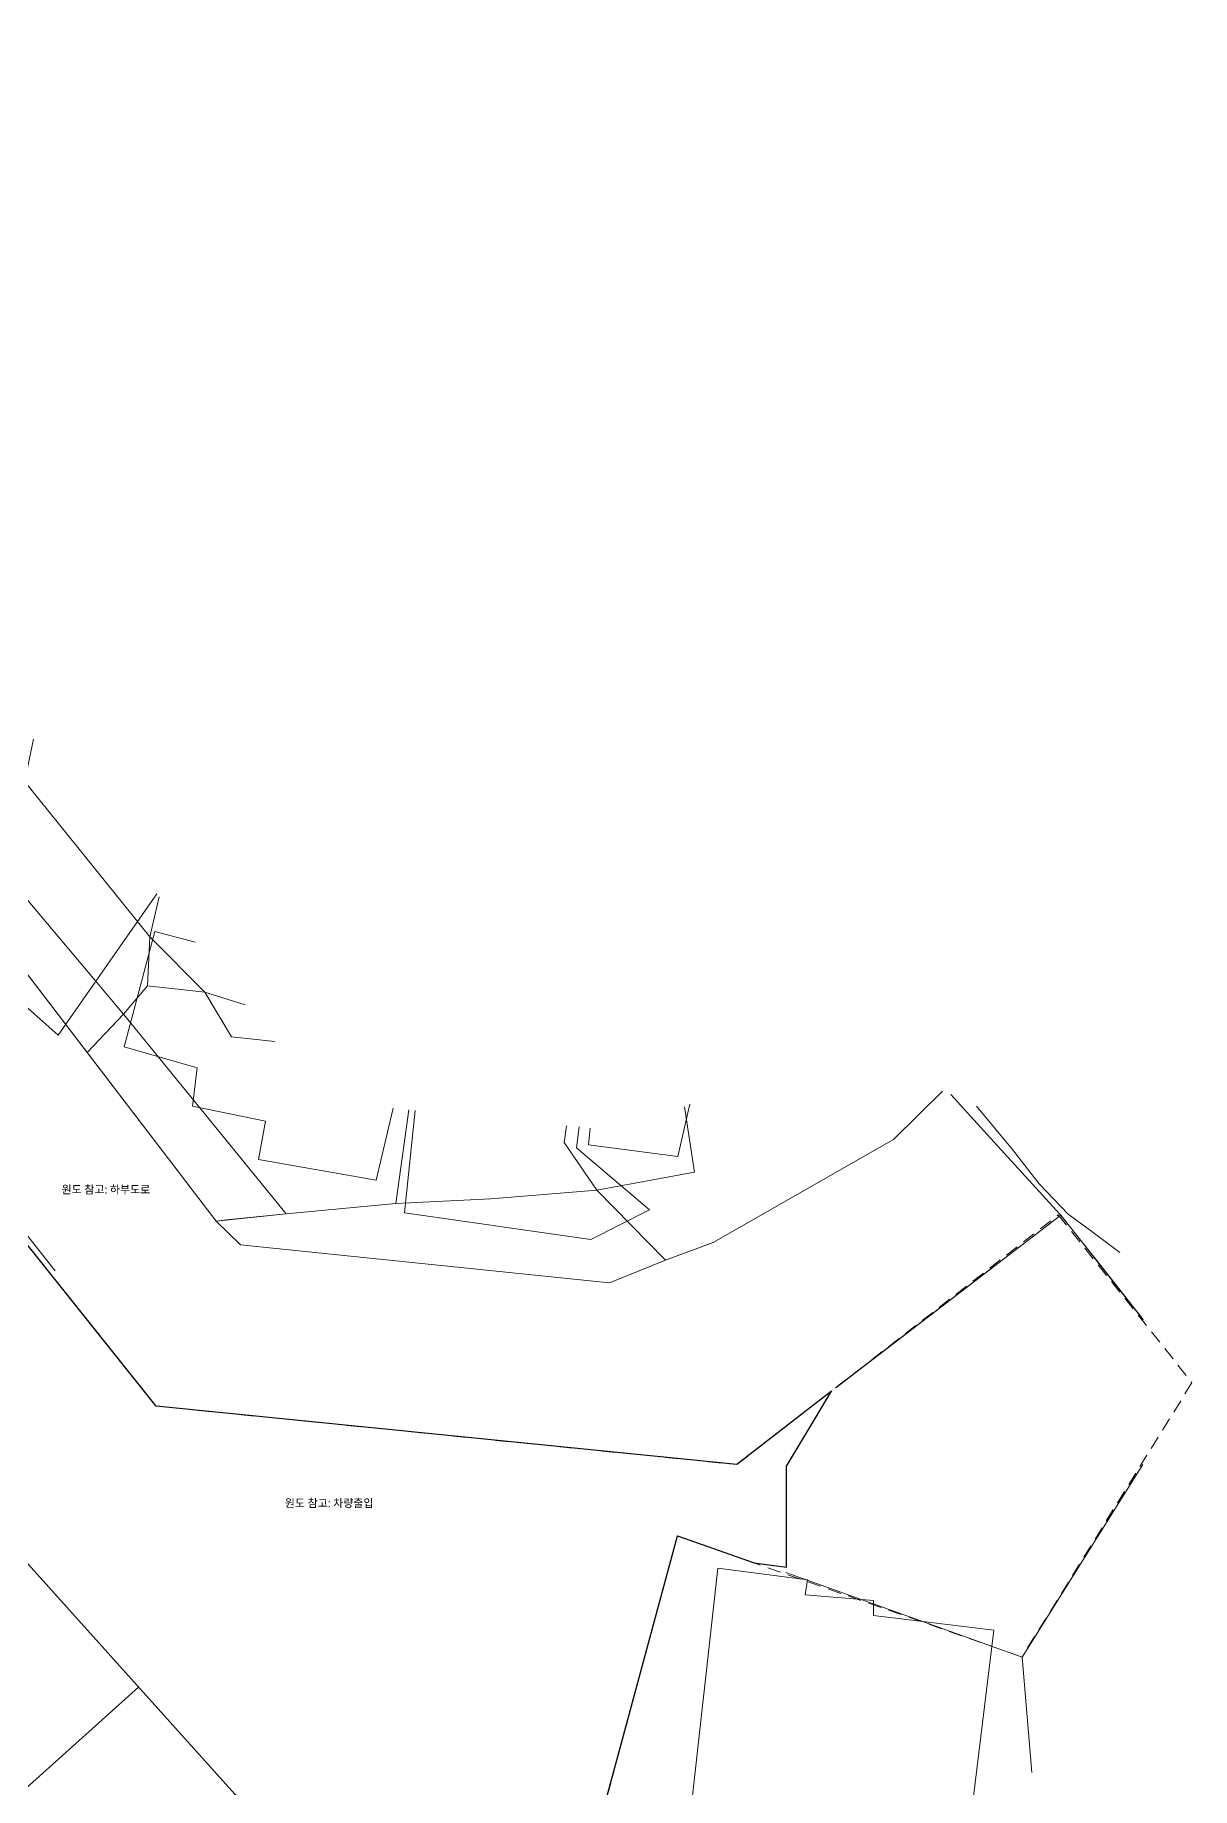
# Model space of a CAD drawing. Header units: millimetres. Extents: x -71701 to 357366, y 1091126 to 1572246.
# Drawn here: x 314014 to 357366, y 1492896 to 1558609 of the extents above; entities that cross this region are included whole.
import ezdxf

# ---------------------------------------------------------------- set-up
doc = ezdxf.new("R2010")
doc.units = ezdxf.units.MM
doc.linetypes.add('PLAN_DASH', pattern=[800, 500, -300])
for name, color, linetype, lineweight in [('CON', 2, 'Continuous', 35), ('L2_CONTEXT', 8, 'Continuous', 9), ('L2_SITE_3D', 7, 'Continuous', 25), ('L2_SITE_DWG_REF', 8, 'PLAN_DASH', 13), ('WALL', 3, 'Continuous', 18)]:
    doc.layers.add(name, color=color, linetype=linetype, lineweight=lineweight)
doc.styles.add('KOREAN', font='malgun.ttf')

msp = doc.modelspace()

# ---------------------------------------------------------------- linework, layer by layer
at = {"layer": 'CON'}
msp.add_lwpolyline([(327917, 1485520), (310539, 1504860)], dxfattribs=at)
at = {"layer": 'L2_CONTEXT'}
for points in [[(238555, 1516973), (245039, 1522684), (254910, 1531810), (263565, 1538458), (264297, 1542838), (267716, 1545883), (271321, 1546499), (273772, 1548338), (281531, 1554408), (286816, 1558609), (320800, 1514150), (321716, 1513255), (335540, 1511832), (337643, 1512683), (339419, 1513348), (346187, 1517208), (348021, 1519013)], [(315970, 1520468), (286816, 1558609), (287102, 1558285), (294261, 1550069), (301541, 1541172), (301539, 1541036), (305061, 1537008), (311953, 1528280), (317327, 1521906), (315970, 1520468)], [(314762, 1512277), (286500, 1548126), (283816, 1548185), (283603, 1547996)], [(318666, 1526304), (318319, 1524801), (313175, 1531173), (313685, 1532547)], [(318576, 1526417), (314876, 1521116), (312138, 1523558), (313951, 1532214)], [(313175, 1531173), (318319, 1524801), (318223, 1522963), (317327, 1521906), (311953, 1528280), (313175, 1531173)], [(321893, 1522259), (320379, 1522723), (318319, 1524801), (318666, 1526304)], [(322383, 1516455), (322648, 1517898), (319910, 1518453), (320087, 1519896), (317349, 1520673), (318497, 1525001), (320019, 1524608)], [(318319, 1524801), (320379, 1522723), (318223, 1522963), (318319, 1524801)], [(328024, 1518316), (327532, 1514804), (323419, 1514423), (317327, 1521906), (318223, 1522963)], [(318223, 1522963), (320379, 1522723), (321377, 1521052), (322997, 1520876)], [(322997, 1520876), (321377, 1521052), (320379, 1522723), (321893, 1522259)], [(315970, 1520468), (317327, 1521906), (323419, 1514423), (321181, 1514190), (320800, 1514150), (315970, 1520468)], [(348021, 1519013), (346187, 1517208), (339419, 1513348), (337643, 1512683), (335068, 1515310), (338723, 1515979), (338352, 1518429)], [(348335, 1518889), (349698, 1517395), (352418, 1514409), (352458, 1514366), (344015, 1507890)], [(355539, 1510452), (353797, 1512664), (352421, 1514412), (349698, 1517395), (348335, 1518889)], [(327432, 1518375), (326799, 1515678), (322383, 1516455)], [(333924, 1517722), (333841, 1517096), (335068, 1515310), (331099, 1514986), (327532, 1514804), (328024, 1518316)], [(337044, 1514568), (334836, 1513458), (327859, 1514457), (328255, 1518292)], [(338352, 1518429), (338723, 1515979), (335068, 1515310), (333841, 1517096), (333924, 1517722)], [(338551, 1518535), (338104, 1516566), (334748, 1517010), (334820, 1517632)], [(354668, 1512971), (353613, 1513755), (352726, 1514401), (351647, 1515541), (350644, 1516830), (349298, 1518450)], [(334409, 1517674), (334306, 1516899), (337044, 1514568)], [(327532, 1514804), (331099, 1514986), (335068, 1515310), (337643, 1512683), (335540, 1511832), (321716, 1513255), (320800, 1514150), (323419, 1514423), (327532, 1514804)], [(344016, 1507890), (352458, 1514366), (355539, 1510451)], [(355529, 1505022), (350999, 1497803), (342154, 1500973)], [(351367, 1493470), (350999, 1497803), (355529, 1505022)], [(338545, 1491704), (339605, 1501138), (342961, 1500694), (342873, 1500140), (345434, 1499918), (345434, 1499363), (349938, 1498808), (349031, 1491346)], [(342154, 1500973), (350999, 1497803), (351367, 1493470)]]:
    msp.add_lwpolyline(points, dxfattribs=at)
at = {"layer": 'L2_SITE_3D'}
for points in [[(318551, 1507208), (286199, 1547755), (283516, 1547797), (266708, 1532694), (253650, 1522153), (247911, 1517520), (244172, 1515332), (254117, 1513764), (256381, 1507440), (264189, 1485629)], [(334671, 1489688), (338084, 1502345), (340963, 1501332), (342168, 1501172), (342168, 1504953), (342833, 1506065), (343854, 1507773), (340311, 1505020), (318551, 1507208)]]:
    msp.add_lwpolyline(points, dxfattribs=at)
at = {"layer": 'L2_SITE_DWG_REF'}
for points in [[(264189, 1485629), (256381, 1507440), (254117, 1513764), (244172, 1515332), (247911, 1517520), (253650, 1522153), (266708, 1532694), (283516, 1547797), (286199, 1547755), (318551, 1507208)], [(318551, 1507208), (340311, 1505020), (352358, 1514380), (357366, 1508093), (350999, 1497803), (338084, 1502345), (334671, 1489688)]]:
    msp.add_lwpolyline(points, dxfattribs=at)
at = {"layer": 'WALL'}
msp.add_lwpolyline([(309709, 1489325), (317890, 1496676)], dxfattribs=at)

# ---------------------------------------------------------------- texts
at = {"layer": 'L2_CONTEXT', "char_height": 300, "width": 6000, "attachment_point": 5, "style": 'KOREAN'}
for s, insert in [('원도 참고: 하부도로', (316668, 1515312)), ('원도 참고: 차량출입', (325035, 1503557))]:
    msp.add_mtext(s, dxfattribs=dict(at, insert=insert))

doc.saveas('drawing.dxf')
